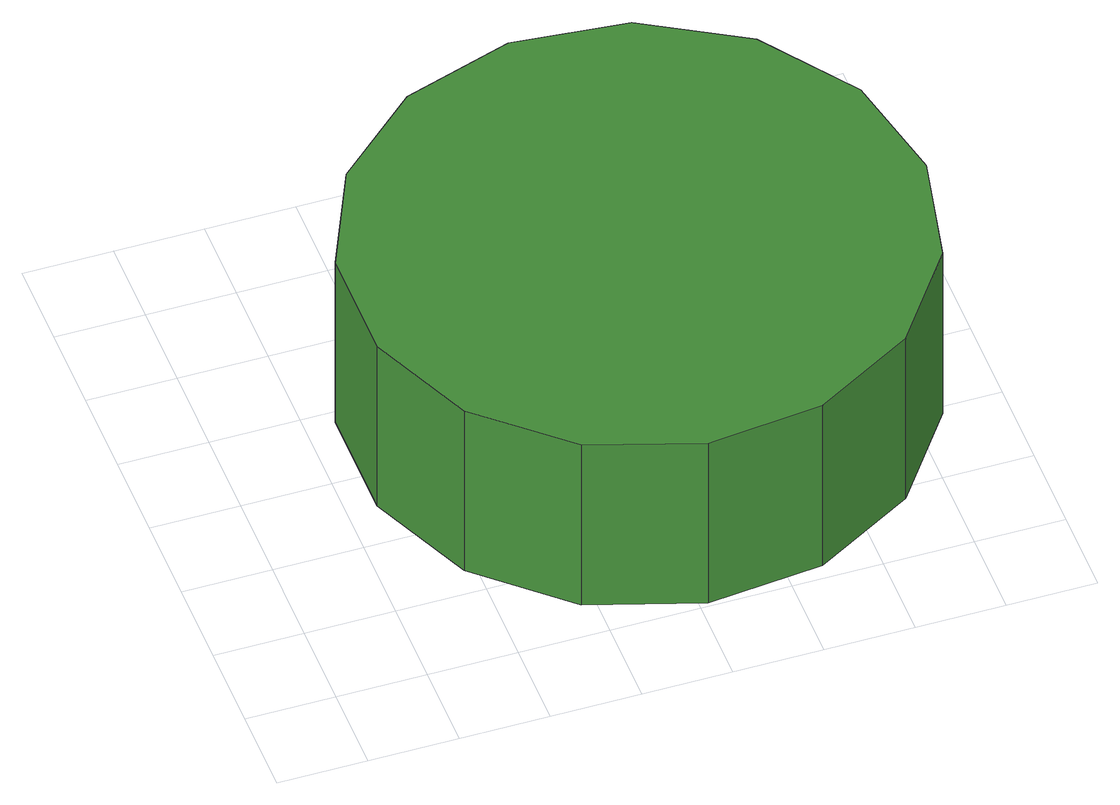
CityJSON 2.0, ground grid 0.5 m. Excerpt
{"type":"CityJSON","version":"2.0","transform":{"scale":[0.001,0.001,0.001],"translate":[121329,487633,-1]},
"CityObjects":{
"tree1":{"type":"SolitaryVegetationObject","attributes":{"function":"something"},"geometry":[{"type":"MultiSurface","lod":"1","boundaries":[[[0,1,2,3,4,5,6,7,8,9,10,11,12,13,14]],[[15,16,17,18,19,20,21,22,23,24,25,26,27,28,29]],[[0,29,28,1]],[[1,28,27,2]],[[2,27,26,3]],[[3,26,25,4]],[[4,25,24,5]],[[5,24,23,6]],[[6,23,22,7]],[[7,22,21,8]],[[8,21,20,9]],[[9,20,19,10]],[[10,19,18,11]],[[11,18,17,12]],[[12,17,16,13]],[[13,16,15,14]],[[14,15,29,0]]]}]}
},
"vertices":[
[3792,1595,1877],[3656,2237,1877],[3270,2769,1877],[2700,3098,1877],[2047,3166,1877],[1422,2963,1877],[934,2523,1877],[666,1923,1877],[666,1266,1877],[934,666,1877],[1422,226,1877],[2047,23,1877],[2700,92,1877],[3270,420,1877],[3656,952,1877],[3656,952,721],[3270,420,721],[2700,92,721],[2047,23,721],[1422,226,721],[934,666,721],[666,1266,721],[666,1923,721],[934,2523,721],[1422,2963,721],[2047,3166,721],[2700,3098,721],[3270,2769,721],[3656,2237,721],[3792,1595,721]
]}
